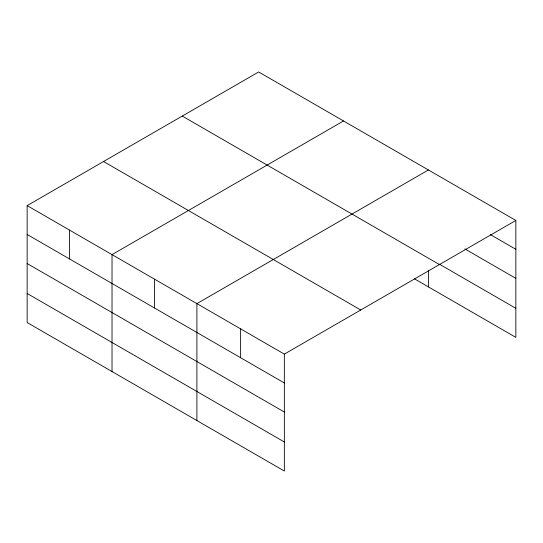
<?xml version="1.0" encoding="UTF-8"?>
<svg xmlns="http://www.w3.org/2000/svg" width="543" height="543" viewBox="0 0 543 543"><rect width="100%" height="100%" fill="white"/><g stroke="black" fill="none" stroke-linecap="round" stroke-linejoin="round"><path stroke-width="0.81" d="M27.15 205.621L284.342 354.111L284.342 471.039L27.15 322.549L27.15 205.621L258.658 71.961L515.85 220.451L515.85 337.379L414.506 278.864M343.529 120.96L112.021 254.619L112.021 371.548M428.407 169.966L196.899 303.625L196.899 420.553M284.342 354.111L515.85 220.451M490.343 234.583L515.85 249.305M464.842 248.918L515.85 278.369M439.335 264.142L515.85 308.315M182.258 116.066L439.45 264.556M103.55 161.515L360.742 310.005M27.15 234.474L284.342 382.964M27.15 263.538L284.342 412.028M27.15 293.485L284.342 441.975M428.407 270.285L428.407 286.894M240.624 328.868L240.624 357.722M154.463 279.122L154.463 307.976M69.585 230.123L69.585 258.977"/></g></svg>
